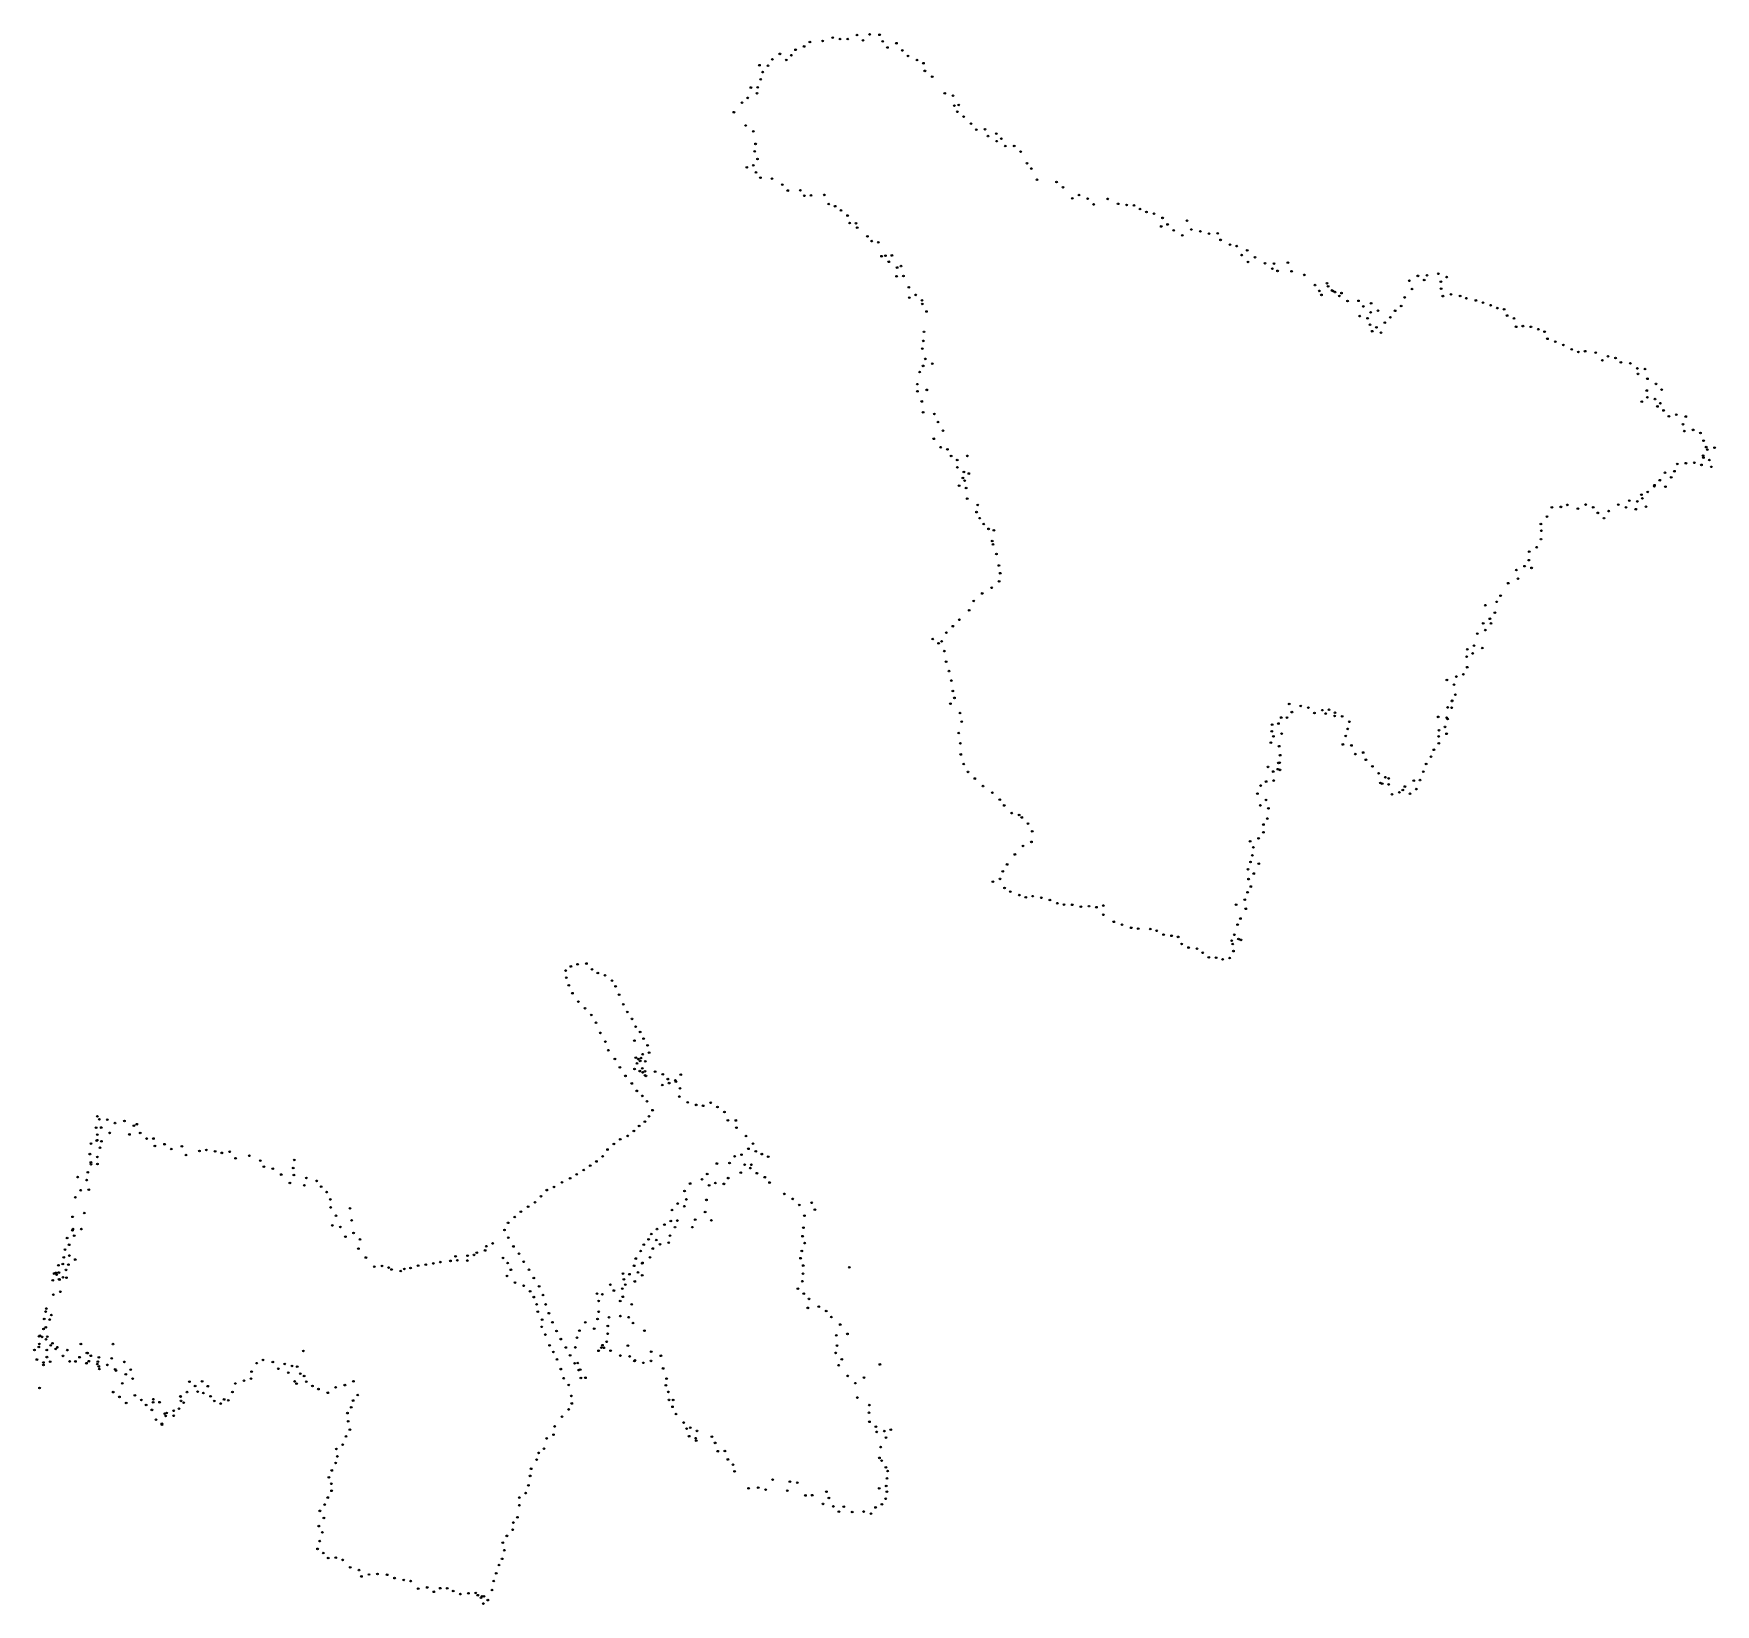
# Model space of a CAD drawing. Header units: metres. Extents: x 538807 to 552092, y 1838505 to 1839260.
# Drawn here: x 538807 to 539315, y 1838505 to 1838979 of the extents above.
import ezdxf

# ---------------------------------------------------------------- set-up
doc = ezdxf.new("R2010")
doc.units = ezdxf.units.M
doc.header["$PDMODE"] = 32
doc.header["$PDSIZE"] = 0.5
doc.layers.add('7', color=7, linetype='Continuous')

msp = doc.modelspace()

# ---------------------------------------------------------------- linework, layer by layer
at = {"layer": '7'}
for p in [(539041.78, 1838976.24), (539045.62, 1838976.55), (539048.67, 1838977.57), (539050.87, 1838977.13), (539053.19, 1838977.13), (539055.98, 1838978.34), (539057.78, 1838976.74), (539059.81, 1838978.52), (539062.8, 1838978.42), (539063.75, 1838976.44), (539067.9, 1838975.87), (539030.46, 1838971), (539032.71, 1838972.66), (539034.64, 1838970.82), (539036.18, 1838972.25), (539037.44, 1838973.88), (539040.02, 1838974.89), (539065.19, 1838974.58), (539069.67, 1838973.7), (539071.41, 1838972.02), (539074.09, 1838970.8), (539026.56, 1838969.24), (539027.51, 1838967.15), (539029.13, 1838969.06), (539076.05, 1838969.84), (539076.48, 1838967.51), (539078.7, 1838965.76), (539023.97, 1838962.5), (539025.83, 1838960.78), (539026.03, 1838962.54), (539026.92, 1838964.99), (539082.48, 1838960.75), (539021.29, 1838957.9), (539023.01, 1838959.36), (539084.99, 1838960.02), (539085.38, 1838957.03), (539086.7, 1838957.23), (539018.84, 1838955.04), (539022.38, 1838951.03), (539086.27, 1838955.16), (539088.18, 1838953.72), (539090.4, 1838951.59), (539024.69, 1838949.26), (539025.38, 1838945.49), (539092.01, 1838949.77), (539094.63, 1838949.9), (539095.52, 1838947.82), (539098.05, 1838948.57), (539098.15, 1838946.3), (539099.57, 1838947.05), (539025.12, 1838943.23), (539025.96, 1838940.9), (539100.76, 1838944.82), (539103.45, 1838944.86), (539105.39, 1838943.15), (539022.74, 1838938.38), (539024.68, 1838939.02), (539025.53, 1838936.85), (539026.84, 1838935.26), (539107.3, 1838939.64), (539108.61, 1838938.04), (539030.34, 1838934.99), (539033.44, 1838933.18), (539035.09, 1838931.38), (539038.89, 1838931.46), (539046.13, 1838930.09), (539110.32, 1838934.64), (539116.23, 1838933.97), (539118.16, 1838932.39), (539040.08, 1838929.8), (539042.09, 1838929.9), (539047.45, 1838927.32), (539049.38, 1838926.65), (539051.17, 1838925.38), (539120.97, 1838929.03), (539122.99, 1838930.03), (539125.6, 1838928.92), (539127.41, 1838927.2), (539131.66, 1838928.87), (539134.81, 1838927.38), (539137.37, 1838927.03), (539139.59, 1838926.89), (539141.4, 1838925.81), (539053.13, 1838923.85), (539053.77, 1838921.58), (539055.69, 1838921.52), (539056.06, 1838920.19), (539143.36, 1838924.93), (539145.66, 1838924.39), (539147.83, 1838920.55), (539148.21, 1838923.13), (539149.72, 1838921.15), (539155.61, 1838922.28), (539059.14, 1838917.56), (539060.43, 1838916.11), (539062.43, 1838915.77), (539151.59, 1838919.36), (539154.19, 1838917.86), (539156.89, 1838919.63), (539159.65, 1838919.07), (539162.24, 1838918.38), (539164.88, 1838918.45), (539165.73, 1838916.5), (539168.59, 1838915.06), (539063.41, 1838911.56), (539064.57, 1838911.71), (539065.59, 1838909.88), (539066.51, 1838911.8), (539170.61, 1838914.6), (539172.1, 1838911.9), (539173.78, 1838913.33), (539174.03, 1838909.82), (539176.15, 1838911.26), (539067.92, 1838905.5), (539068.1, 1838908.15), (539069.25, 1838908.58), (539070.02, 1838905.58), (539179.15, 1838909.46), (539181.37, 1838907.8), (539181.84, 1838909.36), (539182.93, 1838907.14), (539186.05, 1838909.63), (539187.15, 1838907.01), (539191.02, 1838905.92), (539225.29, 1838905.63), (539228.06, 1838905.81), (539231.45, 1838906.25), (539233.98, 1838905.24), (539071.64, 1838902.17), (539073.72, 1838899.89), (539194.24, 1838902.83), (539195.54, 1838901.09), (539196.19, 1838899.9), (539197.86, 1838903.42), (539198.19, 1838902.46), (539199.39, 1838901.23), (539199.61, 1838901.04), (539200.26, 1838900.73), (539202.24, 1838900.43), (539222.72, 1838904.15), (539223.53, 1838901.66), (539227.2, 1838904.37), (539232.24, 1838903.86), (539232.31, 1838901.76), (539235.3, 1838900.03), (539071.78, 1838899.06), (539075.61, 1838898.24), (539075.7, 1838897.15), (539076.97, 1838894.87), (539201.6, 1838899.57), (539204.07, 1838898.04), (539207.37, 1838898.09), (539208.81, 1838896.4), (539211.04, 1838894.61), (539211.19, 1838897.35), (539213.25, 1838895.11), (539218.43, 1838895.09), (539220.25, 1838896.51), (539221.33, 1838899.1), (539232.84, 1838899.51), (539238.04, 1838899.57), (539239.93, 1838898.88), (539242.8, 1838898.2), (539244.97, 1838897.55), (539247.26, 1838896.76), (539249.27, 1838895.9), (539251.33, 1838895.53), (539207.73, 1838893.47), (539210.09, 1838892.83), (539210.86, 1838890.85), (539212.8, 1838890.08), (539215.32, 1838891.5), (539217, 1838893.12), (539252.23, 1838893.66), (539254.3, 1838892.76), (539254.96, 1838890.26), (539256.98, 1838890.46), (539259.4, 1838890.24), (539261.63, 1838889.53), (539076.01, 1838886), (539076.23, 1838888.73), (539211.5, 1838888.91), (539214.18, 1838888.46), (539263.53, 1838888.78), (539264.4, 1838886.64), (539266.76, 1838885.75), (539269.21, 1838884.76), (539075.71, 1838883.66), (539076.6, 1838880.57), (539271.72, 1838883.44), (539273.75, 1838882.66), (539275.77, 1838882.87), (539278.98, 1838882.45), (539280.98, 1838880.14), (539282.66, 1838881.35), (539284.95, 1838880.83), (539286.58, 1838879.52), (539074.9, 1838876.58), (539075.95, 1838878.46), (539078.71, 1838879.1), (539289.43, 1838879.2), (539291.54, 1838877.67), (539291.76, 1838876.03), (539293.86, 1838877.49), (539294.58, 1838874.56), (539074.19, 1838872.93), (539074.24, 1838870.78), (539077.07, 1838871.2), (539294.39, 1838871.01), (539297.16, 1838873.02), (539298.86, 1838871.28), (539075.56, 1838867.7), (539075.96, 1838864.44), (539292.89, 1838867.65), (539294.56, 1838868.96), (539296.89, 1838868.41), (539297.6, 1838866.2), (539298.48, 1838867.18), (539299.44, 1838864.99), (539079.34, 1838863.94), (539080.44, 1838861.49), (539301.05, 1838863.23), (539303.3, 1838863.72), (539305.31, 1838860.84), (539306.17, 1838863.15), (539308.37, 1838859.14), (539079.18, 1838856.44), (539081.93, 1838858.87), (539305.7, 1838858.75), (539310.59, 1838858.2), (539311.53, 1838855.85), (539312.33, 1838853.92), (539081.25, 1838853.89), (539083.29, 1838853.24), (539084.41, 1838851.26), (539086.25, 1838850.02), (539089.3, 1838851.27), (539303.6, 1838848.85), (539306.19, 1838849.07), (539308.72, 1838849.19), (539311.4, 1838851.35), (539311.49, 1838850.76), (539312.65, 1838853.19), (539313.28, 1838850.01), (539314.84, 1838853.74), (539086.29, 1838847.81), (539087.96, 1838844.61), (539088.26, 1838846.43), (539088.49, 1838843.81), (539089.75, 1838845.95), (539298.31, 1838843.93), (539299.87, 1838846.18), (539301.76, 1838844.79), (539302.74, 1838846.64), (539310.88, 1838848.56), (539313.87, 1838847.97), (539086.82, 1838842.28), (539088.94, 1838841.57), (539292.79, 1838839.55), (539294.66, 1838840.38), (539296.69, 1838842.09), (539296.71, 1838842.42), (539300.03, 1838841.97), (539089.25, 1838838.36), (539092.07, 1838834.3), (539092.42, 1838836.45), (539265.75, 1838835.74), (539268.47, 1838835.89), (539270.4, 1838836.48), (539273.6, 1838835.35), (539275.94, 1838836.59), (539278.22, 1838835.75), (539279.6, 1838834.08), (539282.87, 1838834.61), (539285.78, 1838836.55), (539288.12, 1838835.73), (539289.1, 1838837.76), (539291.08, 1838835.18), (539291.52, 1838837.52), (539293.06, 1838838.44), (539294.15, 1838835.94), (539093, 1838832.47), (539094.23, 1838830.71), (539095.71, 1838829.24), (539097.32, 1838828.82), (539262.41, 1838830.7), (539262.58, 1838828.67), (539264.29, 1838832.96), (539281.49, 1838832.47), (539096.8, 1838825.56), (539097.02, 1838824.54), (539261.15, 1838823.71), (539262.44, 1838826.13), (539098.09, 1838821.64), (539258.76, 1838819.79), (539258.9, 1838822.36), (539098.81, 1838818.18), (539098.89, 1838813.38), (539099.22, 1838815.85), (539255.03, 1838816.81), (539255.5, 1838814.19), (539257.49, 1838817.98), (539259.6, 1838817.46), (539093.79, 1838809.73), (539096.66, 1838811.45), (539250.24, 1838809.05), (539252.56, 1838812.82), (539089.85, 1838804.65), (539091.22, 1838807.47), (539245.64, 1838806.2), (539248.53, 1838803.92), (539249.08, 1838807.21), (539084.92, 1838799.85), (539086.9, 1838801.8), (539245.01, 1838800.71), (539245.64, 1838798.68), (539247.02, 1838802.09), (539247.38, 1838800.68), (539078.85, 1838795.98), (539080.6, 1838794.68), (539081.53, 1838795.26), (539082.98, 1838797.9), (539242.21, 1838793.98), (539243.23, 1838797.62), (539244.74, 1838793.26), (539082.35, 1838792.32), (539082.9, 1838789.12), (539240, 1838790.64), (539240.2, 1838792.89), (539241.81, 1838791.62), (539083.75, 1838786.29), (539084.46, 1838783.45), (539234.04, 1838783.61), (539236.92, 1838784.64), (539239.02, 1838785.34), (539240.19, 1838787.47), (539084.92, 1838780.28), (539085.42, 1838778.2), (539236.18, 1838782.21), (539236.61, 1838779.16), (539084.21, 1838776.46), (539087.09, 1838773.63), (539186.45, 1838776.38), (539187.27, 1838773.91), (539189.93, 1838775.76), (539192.24, 1838775.27), (539194.07, 1838773.64), (539196.45, 1838774.5), (539197.46, 1838773.48), (539198.47, 1838774.61), (539200.17, 1838772.76), (539200.27, 1838773.7), (539234.27, 1838775.33), (539235.47, 1838775.23), (539235.58, 1838777.23), (539235.62, 1838777.35), (539086.7, 1838767.6), (539087.59, 1838771.04), (539181.2, 1838768.12), (539181.29, 1838770.14), (539183.2, 1838770.45), (539184.04, 1838772.28), (539185.8, 1838772.27), (539202.44, 1838772.62), (539204.12, 1838768.84), (539204.58, 1838770.98), (539231.44, 1838772.48), (539231.68, 1838768.45), (539233.47, 1838769.46), (539233.98, 1838772.22), (539234.27, 1838771.81), (539087.19, 1838764.51), (539180.93, 1838764.7), (539181.71, 1838766.59), (539183.4, 1838763.62), (539184.16, 1838767.41), (539202.65, 1838764.14), (539203.51, 1838766.72), (539205.25, 1838763.84), (539230.13, 1838762.54), (539231.58, 1838766.57), (539231.61, 1838764.51), (539233.95, 1838767.38), (539087.31, 1838761.13), (539088.2, 1838758.23), (539183.21, 1838758.59), (539183.54, 1838758.64), (539183.72, 1838760.9), (539206.41, 1838761.23), (539208.78, 1838761.71), (539209.59, 1838759.52), (539211.58, 1838757.53), (539227.78, 1838758.26), (539229.26, 1838760.44), (539089.5, 1838755.87), (539091.56, 1838753.86), (539179.48, 1838752.96), (539180.06, 1838757.37), (539181.62, 1838755.97), (539181.78, 1838753.24), (539183.03, 1838756.67), (539183.69, 1838756.48), (539213.45, 1838755.45), (539213.97, 1838752.51), (539215.48, 1838754.26), (539216.5, 1838753.89), (539224.06, 1838753.22), (539225.91, 1838753.39), (539226.93, 1838755.93), (539094.05, 1838751.57), (539096.85, 1838749.59), (539099.1, 1838747.49), (539176.88, 1838749.29), (539177.82, 1838751.74), (539179.43, 1838747.38), (539214.52, 1838752.32), (539216.48, 1838752.07), (539217.47, 1838749.1), (539219.71, 1838749.67), (539220.74, 1838750.38), (539221.38, 1838751.43), (539222.91, 1838749.25), (539224.82, 1838750.66), (539100.43, 1838745.72), (539102.7, 1838743.42), (539104.93, 1838742.86), (539177.76, 1838745.73), (539180.2, 1838744.85), (539105.74, 1838742.1), (539107.62, 1838740.27), (539108.89, 1838737.92), (539178.69, 1838739.97), (539178.69, 1838737.63), (539179.83, 1838741.78), (539106.12, 1838733.51), (539108.65, 1838734.73), (539174.65, 1838734.91), (539175.63, 1838733.08), (539177.19, 1838735.8), (539101.31, 1838727.91), (539103.64, 1838730.93), (539174.77, 1838728.68), (539175.33, 1838730.65), (539177.27, 1838728.13), (539097.01, 1838722.71), (539099.15, 1838723.56), (539100, 1838725.83), (539174.04, 1838726.48), (539174.18, 1838723.49), (539175.76, 1838725.18), (539100.53, 1838720.83), (539102.26, 1838719.72), (539104.99, 1838718.65), (539106.95, 1838718), (539109, 1838718.34), (539111.61, 1838717.84), (539114.21, 1838717.16), (539173.05, 1838717.26), (539173.88, 1838719.5), (539174.87, 1838721.25), (539116.45, 1838716.22), (539118.49, 1838715.82), (539120.96, 1838715.73), (539123.56, 1838715.17), (539126.02, 1838715.32), (539128.26, 1838715.01), (539130.33, 1838715.51), (539130.33, 1838712.72), (539170.44, 1838715.77), (539173.34, 1838714.54), (539133.51, 1838710.6), (539136, 1838709.72), (539138.76, 1838708.8), (539140.88, 1838708.55), (539144.52, 1838708.42), (539146.45, 1838707.88), (539148.52, 1838706.73), (539169.88, 1838706.68), (539170.85, 1838709.74), (539171.74, 1838711.59), (539150.94, 1838706.37), (539152.93, 1838706.04), (539153.99, 1838703.91), (539156.06, 1838702.83), (539158.64, 1838702.47), (539169.07, 1838704.9), (539169.4, 1838703.89), (539169.63, 1838701.75), (539171.14, 1838705.39), (539171.86, 1838705.15), (538969.63, 1838697.12), (538971.65, 1838697.76), (538974.34, 1838697.99), (539160.34, 1838701.25), (539162.19, 1838699.86), (539164.4, 1838699.76), (539166.36, 1838699.25), (539168.47, 1838699.66), (538968.04, 1838695.88), (538968.24, 1838693.73), (538975.99, 1838696.24), (538977.74, 1838695.14), (538979.94, 1838694.45), (538982.02, 1838692.85), (538968.99, 1838691.42), (538970.11, 1838689.04), (538971.9, 1838686.51), (538983.11, 1838691.11), (538984.2, 1838688.59), (538973.91, 1838684.51), (538975.8, 1838682.47), (538985.45, 1838685.69), (538986.65, 1838683.37), (538977.22, 1838680.11), (538978.52, 1838677.06), (538988.06, 1838681.28), (538989.18, 1838678.92), (538990.53, 1838677.34), (538980.05, 1838674.41), (538980.92, 1838671.84), (538988.81, 1838674.72), (538991.57, 1838675.32), (538992.77, 1838673.3), (538982.9, 1838669.19), (538984.42, 1838666.64), (538988.84, 1838666.14), (538989.23, 1838669.57), (538989.61, 1838667.82), (538989.98, 1838669.13), (538990.54, 1838668.61), (538990.79, 1838669.47), (538991.18, 1838666.35), (538991.31, 1838670.63), (538992.08, 1838668.48), (538993.24, 1838671.09), (538986.11, 1838664.07), (538988.01, 1838661.79), (538990.43, 1838665.52), (538991.28, 1838665.12), (538991.98, 1838664.24), (538992, 1838665.49), (538992.32, 1838664.07), (538995.06, 1838665.37), (538997.21, 1838661.32), (538997.36, 1838664.57), (538998.88, 1838663.09), (538999.29, 1838661.89), (539001.18, 1838662.72), (539001.33, 1838662.35), (539002.8, 1838664.45), (538989.51, 1838659.54), (538991.19, 1838658.05), (538992.59, 1838656.41), (539002.35, 1838657.85), (539002.55, 1838660.31), (539004.9, 1838656.09), (539011.83, 1838655.95), (538826.69, 1838651.86), (538827.3, 1838650.97), (538829.69, 1838650.85), (538993.2, 1838651.88), (538994.29, 1838653.72), (539007.46, 1838655.33), (539009.55, 1838655.05), (539013.86, 1838654.66), (539015.98, 1838653.17), (538826.32, 1838648.44), (538826.67, 1838646.35), (538827.85, 1838648.47), (538830.41, 1838646.87), (538832.04, 1838649.82), (538834.88, 1838650.46), (538836.38, 1838646.4), (538837.72, 1838649.03), (538838.59, 1838649.49), (538839.62, 1838646.85), (538986.79, 1838645.96), (538988.64, 1838647.44), (538990.22, 1838648.96), (538991.96, 1838650.27), (539017.02, 1838650.64), (539019.42, 1838650.61), (539019.6, 1838648.42), (539022.47, 1838645.92), (538824.78, 1838643.64), (538826.5, 1838644.53), (538826.63, 1838644.67), (538827.48, 1838642.37), (538827.94, 1838644.33), (538841.57, 1838645.15), (538843.62, 1838645.15), (538844.06, 1838642.93), (538846.97, 1838643.46), (538849.01, 1838641.99), (538852.2, 1838642.82), (538857.52, 1838641.41), (538859.6, 1838641.72), (538862.23, 1838641.29), (538864.25, 1838640.83), (538866.64, 1838641.16), (538980.68, 1838641.84), (538982.6, 1838643.52), (538984.52, 1838644.94), (539023.22, 1838642.06), (539024.62, 1838643.62), (539025.45, 1838641.32), (538824.43, 1838640.46), (538824.75, 1838637.95), (538824.76, 1838637.4), (538826.7, 1838639.61), (538826.72, 1838637.46), (538853.45, 1838640.18), (538868.41, 1838639.2), (538872.59, 1838639.96), (538875.87, 1838638.5), (538876.96, 1838636.65), (538879.65, 1838636.04), (538885.81, 1838636.26), (538886.14, 1838638.69), (538973.5, 1838635.64), (538975.47, 1838636.99), (538977.34, 1838638.24), (538979.21, 1838639.77), (539013.69, 1838637.6), (539017.52, 1838637.76), (539019.06, 1838639.8), (539021.13, 1838640.29), (539022.08, 1838637.27), (539023.81, 1838636.23), (539024.11, 1838637.23), (539027.26, 1838640.46), (539029.2, 1838639.68), (538820.75, 1838633.52), (538823.46, 1838632.61), (538823.82, 1838634.96), (538882.2, 1838634.3), (538884.81, 1838631.76), (538886.02, 1838634.15), (538889.18, 1838631.05), (538889.79, 1838633.26), (538892.88, 1838632.37), (538894.25, 1838630.64), (538964.53, 1838630.54), (538966.96, 1838631.93), (538969.4, 1838633.15), (538971.39, 1838634.34), (539005.62, 1838631.57), (539009.23, 1838632.85), (539010.78, 1838634.45), (539011.35, 1838631.02), (539013.24, 1838631.72), (539015.82, 1838631.48), (539017.12, 1838633.2), (539020.92, 1838634.87), (539025.76, 1838634.68), (539028.17, 1838633.49), (539029.6, 1838631.88), (538820.05, 1838627.43), (538821.66, 1838629.56), (538824.11, 1838629.72), (538895.91, 1838628.99), (538897, 1838626.78), (538958.82, 1838625.9), (538960.6, 1838627.74), (538962.35, 1838629.58), (539001.88, 1838625.54), (539003.93, 1838629.31), (539004.48, 1838626.76), (539010.55, 1838626.64), (539034.04, 1838628.45), (539036.58, 1838626.94), (539042.32, 1838625.76), (538819.21, 1838621.52), (538822.75, 1838622.66), (538897.1, 1838624.35), (538898.72, 1838621.84), (538902.97, 1838624.08), (538903.44, 1838620.44), (538952.67, 1838621.46), (538954.53, 1838623.08), (538956.73, 1838624.59), (539000.14, 1838623.56), (539001.78, 1838620.41), (539003.86, 1838624.74), (539007.16, 1838620.67), (539010.15, 1838622.97), (539012.04, 1838620.46), (539038.58, 1838625.1), (539040.12, 1838621.85), (539043.29, 1838623.69), (538819.18, 1838617.43), (538819.33, 1838617.83), (538819.7, 1838615.83), (538821.86, 1838617.81), (538897.6, 1838618.93), (538900.06, 1838618.46), (538901.58, 1838615.52), (538904.02, 1838616.66), (538949.59, 1838617.56), (538950.69, 1838619.71), (538993.9, 1838616.33), (538995.6, 1838617.8), (538997.88, 1838619.18), (538999.55, 1838615.84), (538999.79, 1838620.24), (539001.04, 1838618.4), (539006.31, 1838618.4), (539039.56, 1838615.66), (539039.82, 1838618.23), (538816.92, 1838611.64), (538817.58, 1838615.12), (538818.17, 1838613.07), (538905.51, 1838611.93), (538905.98, 1838614.68), (538941.22, 1838610.69), (538943.75, 1838611.37), (538944.1, 1838612.64), (538946.01, 1838613.48), (538950.74, 1838615.21), (538952.3, 1838612.57), (538953.98, 1838610.4), (538990.69, 1838611.2), (538991.64, 1838613.14), (538993.06, 1838614.72), (538994.34, 1838611.95), (538995.4, 1838614.52), (538996.51, 1838613.26), (538999.15, 1838613.7), (539039.33, 1838611.21), (539040.19, 1838613.58), (538814.95, 1838606.89), (538816.27, 1838607.26), (538816.57, 1838609.29), (538817.22, 1838605.51), (538817.96, 1838607.09), (538818.26, 1838609.83), (538820, 1838608.63), (538907.75, 1838609.22), (538910.29, 1838606.47), (538912.63, 1838606.7), (538914.62, 1838606.22), (538915.5, 1838605.62), (538918.26, 1838605.16), (538919.37, 1838605.79), (538921.22, 1838606.07), (538923.52, 1838606.78), (538925.82, 1838607.1), (538928.1, 1838607.44), (538930.22, 1838607.85), (538933.28, 1838608.23), (538934.82, 1838609.59), (538935.37, 1838608.39), (538938.37, 1838608.33), (538938.44, 1838609.79), (538940.38, 1838610.04), (538949.12, 1838609.1), (538950.54, 1838607.57), (538951.51, 1838605.54), (538955.4, 1838607.96), (538956.98, 1838605.54), (538988.72, 1838606.73), (538989.22, 1838608.92), (538991.15, 1838607.48), (538991.23, 1838607.61), (538993.52, 1838609.28), (539038.94, 1838609.02), (539039.75, 1838606.81), (539053.66, 1838606.29), (538813.25, 1838602.35), (538813.67, 1838604.4), (538814.16, 1838604.6), (538814.39, 1838604.05), (538815.09, 1838604.7), (538815.1, 1838602.69), (538815.26, 1838602.58), (538816.3, 1838603.26), (538817.38, 1838603.15), (538950.35, 1838603.66), (538952.76, 1838601.69), (538955.36, 1838600.7), (538958.42, 1838603.03), (538960.04, 1838600.53), (538981.56, 1838601.03), (538985.38, 1838604.4), (538985.62, 1838602.65), (538986.05, 1838601.06), (538987.32, 1838604.19), (538988.93, 1838602), (538989.9, 1838604.72), (538991.15, 1838603.88), (539039.47, 1838602.08), (539039.71, 1838604.36), (538813.42, 1838598.01), (538815.51, 1838598.89), (538957.32, 1838599.03), (538958.42, 1838597.28), (538959.3, 1838595.1), (538961.21, 1838597.9), (538962.01, 1838595.07), (538977.5, 1838598.34), (538978, 1838596.12), (538979.14, 1838598.14), (538982.6, 1838599.26), (538984.51, 1838596.1), (538985.14, 1838599.84), (538985.29, 1838597.37), (538987.98, 1838595.09), (539038.14, 1838599.82), (539039.94, 1838598.33), (539041.5, 1838596.76), (538810.65, 1838590.68), (538811.07, 1838592.93), (538811.27, 1838593.84), (538812.32, 1838590.5), (538812.82, 1838591.87), (538959.64, 1838592.88), (538960.94, 1838590.48), (538962.98, 1838592.42), (538977.68, 1838590.67), (538978.03, 1838592.84), (538981.14, 1838591.2), (538984.57, 1838591.54), (538987.08, 1838591.21), (539041.13, 1838594.04), (539044.45, 1838594.42), (539046.69, 1838593.07), (539048.26, 1838591.26), (538809.07, 1838585.42), (538809.35, 1838585.6), (538809.98, 1838585.28), (538810.44, 1838587.67), (538811.14, 1838588.18), (538811.59, 1838585.33), (538960.81, 1838588.31), (538961.94, 1838585.98), (538964.07, 1838589.68), (538965.3, 1838587.03), (538971.47, 1838585.02), (538972.22, 1838587.16), (538973.99, 1838589.65), (538976.67, 1838587.74), (538980.73, 1838586.2), (538980.77, 1838588.57), (538988.37, 1838589.45), (538991.83, 1838587.14), (539049.74, 1838585.74), (539050.93, 1838589.01), (539053.12, 1838586.18), (538807.71, 1838581.32), (538809.03, 1838582.23), (538809.19, 1838583.14), (538811.18, 1838584.55), (538811.43, 1838581.3), (538812.62, 1838582.72), (538813.14, 1838583.33), (538814.13, 1838581.64), (538814.63, 1838582.16), (538817.62, 1838581.28), (538821.73, 1838583.11), (538823.54, 1838580.42), (538823.75, 1838580.36), (538831.4, 1838583.09), (538888.89, 1838581.02), (538963.18, 1838582.72), (538964.34, 1838580.72), (538966.59, 1838584.59), (538968.08, 1838582.07), (538970.99, 1838582.08), (538977.98, 1838581.08), (538978.82, 1838582.02), (538979.16, 1838582.75), (538979.57, 1838581.98), (538980.45, 1838583.8), (538981.6, 1838581.09), (538986.84, 1838582.63), (538993.88, 1838580.8), (539049.54, 1838580.44), (539049.94, 1838582.65), (538808.44, 1838578.44), (538810.42, 1838576.8), (538810.43, 1838577.54), (538811.46, 1838579.17), (538812.45, 1838577.78), (538816.34, 1838579.55), (538818.33, 1838577.85), (538820.09, 1838577.85), (538821.32, 1838579.14), (538823.41, 1838577.33), (538824.12, 1838577.93), (538824.7, 1838579.57), (538826.68, 1838577.07), (538826.86, 1838577.8), (538827.12, 1838576.34), (538827.15, 1838579.09), (538827.3, 1838575.57), (538829.72, 1838576.82), (538831.03, 1838578.79), (538832.08, 1838575.47), (538832.34, 1838575.1), (538834.86, 1838577.72), (538836.76, 1838575.39), (538873.24, 1838574.78), (538874.76, 1838577.34), (538876.68, 1838578.3), (538879.66, 1838577.68), (538881.32, 1838575.64), (538883.24, 1838577.09), (538885.44, 1838576.5), (538887.03, 1838576.29), (538965.42, 1838578.47), (538966.58, 1838575.54), (538969.41, 1838579.7), (538970.76, 1838577.31), (538971.7, 1838577.38), (538972, 1838575.25), (538972.45, 1838575.4), (538984.56, 1838579.64), (538987.36, 1838579.36), (538988.82, 1838577.98), (538988.99, 1838578.2), (538991.52, 1838577.44), (538993.79, 1838578.03), (538996.79, 1838579.56), (538997.46, 1838575.74), (539050.48, 1838576.71), (539051.4, 1838578.51), (539062.91, 1838576.96), (538809.24, 1838569.85), (538834.21, 1838571.24), (538835.28, 1838573.97), (538837.34, 1838572.66), (538854.5, 1838571.74), (538856.21, 1838570.43), (538858.32, 1838571.83), (538860.02, 1838570.38), (538868.32, 1838571.2), (538870.94, 1838572.05), (538873.07, 1838572.66), (538884.33, 1838574.46), (538886.25, 1838571.81), (538886.81, 1838571.17), (538887.95, 1838574.16), (538889.11, 1838573.45), (538889.75, 1838571.75), (538891.62, 1838570.46), (538898.61, 1838570.04), (538901.4, 1838570.7), (538904, 1838571.86), (538967.46, 1838572.79), (538968.97, 1838570.77), (538972.65, 1838572.87), (538974.02, 1838572.93), (538998.3, 1838570.65), (538998.51, 1838572.68), (539053.19, 1838573.49), (539055.51, 1838571.3), (539058.1, 1838572.99), (538831.47, 1838568.59), (538833.36, 1838567.17), (538835.4, 1838565.32), (538838.01, 1838567.62), (538839.99, 1838566.24), (538841.41, 1838564.72), (538843.52, 1838565.53), (538843.61, 1838566.46), (538845.47, 1838565.55), (538851.77, 1838567.31), (538851.83, 1838567.26), (538851.92, 1838565.96), (538852.73, 1838565.41), (538853.73, 1838568.59), (538856.96, 1838568.75), (538858.69, 1838568.33), (538860.86, 1838567.34), (538861.99, 1838565.92), (538863.92, 1838565.15), (538864.95, 1838566.39), (538866.22, 1838566.13), (538867.48, 1838568.61), (538893.44, 1838569.49), (538896.25, 1838568.39), (538903.89, 1838566.06), (538905.29, 1838567.71), (538969.77, 1838567.46), (538969.89, 1838565.17), (538999.05, 1838568.66), (538999.24, 1838566.26), (539000.48, 1838566.22), (539056.1, 1838566.96), (539059.7, 1838564.68), (538843.15, 1838563.24), (538844.38, 1838560.27), (538847, 1838562.08), (538847.3, 1838561.39), (538847.6, 1838562.3), (538849.73, 1838562.95), (538849.74, 1838561.46), (538851.33, 1838563.6), (538902.19, 1838562.25), (538902.4, 1838559.78), (538903.33, 1838564.01), (538966.95, 1838561.17), (538968.95, 1838563.36), (539000.3, 1838564.17), (539001.38, 1838561.99), (539059.6, 1838562.36), (539059.76, 1838559.64), (538846.18, 1838559.04), (538846.21, 1838558.72), (538901.74, 1838555.2), (538902.91, 1838557.27), (538962.32, 1838554.61), (538964.38, 1838555.73), (538964.72, 1838558.24), (539003.65, 1838559.4), (539004.57, 1838557.58), (539005.33, 1838555.29), (539005.67, 1838557.84), (539007.29, 1838554.69), (539007.72, 1838556.89), (539012.19, 1838555.14), (539061.69, 1838558.16), (539061.94, 1838556.59), (539064.23, 1838556.81), (539064.76, 1838554.88), (539066.2, 1838557.24), (538898.84, 1838551.44), (538900.73, 1838552.73), (538959.89, 1838550.24), (538961.49, 1838551.5), (539007.46, 1838553.94), (539013.17, 1838553.26), (539013.98, 1838550.75), (539016.12, 1838550.8), (539063.12, 1838551.99), (538897.45, 1838544.94), (538898.62, 1838547.22), (538899.14, 1838549.17), (538957.63, 1838545.46), (538959.3, 1838548.22), (539017.01, 1838548.27), (539018.55, 1838546.68), (539019.04, 1838544.66), (539062.76, 1838548.75), (539063.43, 1838547.91), (539064.7, 1838545.88), (539065.24, 1838544.78), (538896.59, 1838542.86), (538897.31, 1838540.91), (538956.82, 1838540.44), (538957.32, 1838543.3), (539023.26, 1838539.55), (539026.18, 1838539.76), (539030.52, 1838542.18), (539035.74, 1838541.58), (539037.96, 1838541.25), (539062.7, 1838539.53), (539064.82, 1838540.26), (539065.03, 1838542.53), (538895.32, 1838534.66), (538896.25, 1838536.76), (538897.38, 1838538.8), (538954.06, 1838536.76), (538954.07, 1838534.44), (538955.97, 1838538.11), (539028.4, 1838539.15), (539034.96, 1838538.84), (539040.43, 1838537.4), (539042.48, 1838537.47), (539045.72, 1838534.86), (539046.77, 1838538.54), (539047.5, 1838536.64), (539063.51, 1838534.74), (539064.65, 1838536.38), (539065.02, 1838538.52), (538893.87, 1838532.74), (538895.06, 1838530.61), (538952.26, 1838529.21), (538953.5, 1838530.8), (539048.85, 1838534.07), (539050.53, 1838532.52), (539052.01, 1838534.01), (539054.55, 1838532.38), (539058, 1838532.53), (539060.22, 1838531.9), (539061.59, 1838533.78), (538893.53, 1838528.14), (538894.61, 1838526.25), (538950.3, 1838525.18), (538952.04, 1838527.04), (538893.15, 1838521.26), (538893.81, 1838523.6), (538894.89, 1838520), (538949.08, 1838523.12), (538949.52, 1838520.86), (538896.37, 1838518.5), (538898.66, 1838518.63), (538900.72, 1838517.94), (538903.02, 1838515.67), (538905.65, 1838514.85), (538947.1, 1838513.9), (538947.94, 1838516.39), (538948.88, 1838518.26), (538906.41, 1838512.95), (538908.69, 1838513.53), (538911.24, 1838513.69), (538914.15, 1838513.45), (538916.41, 1838512.44), (538919.17, 1838511.88), (538921.26, 1838511.54), (538923.54, 1838509.26), (538926.26, 1838509.63), (538930.19, 1838509.4), (538932.29, 1838509.37), (538945.81, 1838508.84), (538946.34, 1838511.56), (538928.26, 1838508.32), (538934.12, 1838508.53), (538936.26, 1838507.61), (538938.7, 1838507.86), (538940.89, 1838507.96), (538941.52, 1838507.27), (538942.48, 1838506.5), (538942.81, 1838506.89), (538943.22, 1838504.76), (538943.4, 1838506.94), (538944.56, 1838505.8)]:
    msp.add_point(p, dxfattribs=at)

doc.saveas('drawing.dxf')
